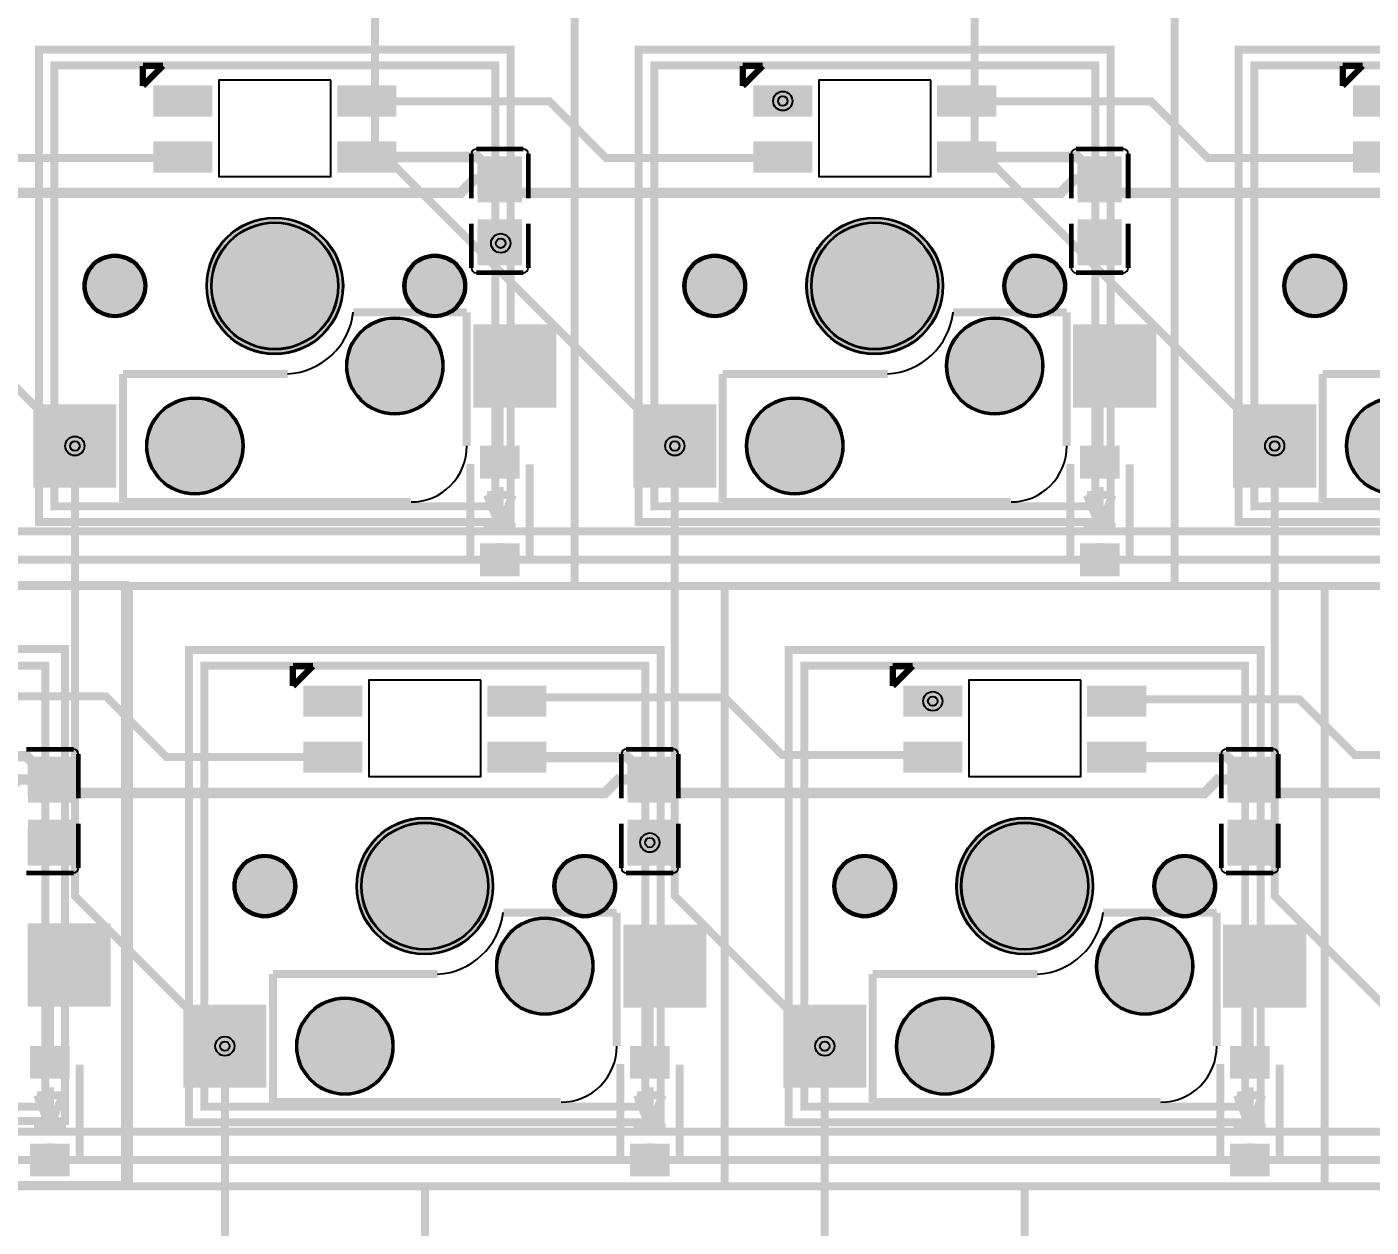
# Model space of a CAD drawing. Header units: millimetres. Extents: x 5 to 310, y -122 to -25.
# Drawn here: x 111.19 to 153.88, y -84.64 to -46.55 of the extents above; entities that cross this region are included whole.
import ezdxf

# ---------------------------------------------------------------- set-up
doc = ezdxf.new("R2010")
doc.units = ezdxf.units.MM
for name, color, linetype, true_color in [('BottomLayer', 5, 'Continuous', 0x0000ff), ('BottomPasteMaskLayer', 7, 'Continuous', 0x800000), ('BottomSilkLayer', 7, 'Continuous', 0x66cc33), ('BottomSolderMaskLayer', 7, 'Continuous', 0xaa00ff), ('Document', 7, 'Continuous', 0xffffff), ('Hole', 7, 'Continuous', 0x222222), ('Multi-Layer', 7, 'Continuous', 0xc0c0c0), ('TopLayer', 1, 'Continuous', 0xff0000), ('TopSilkLayer', 7, 'Continuous', 0xffcc00), ('TopSolderMaskLayer', 7, 'Continuous', 0x800080)]:
    doc.layers.add(name, color=color, linetype=linetype, true_color=true_color)

msp = doc.modelspace()

# ---------------------------------------------------------------- hatches: boundary and pattern name
at = {"layer": 'BottomLayer'}
for points in [[(115.255, -48.457), (117.033, -48.457), (117.033, -49.346), (115.255, -49.346)], [(121.097, -48.457), (122.875, -48.457), (122.875, -49.346), (121.097, -49.346)], [(134.306, -48.457), (136.084, -48.457), (136.084, -49.346), (134.306, -49.346)], [(140.148, -48.457), (141.926, -48.457), (141.926, -49.346), (140.148, -49.346)], [(153.356, -48.457), (155.134, -48.457), (155.134, -49.346), (153.356, -49.346)], [(115.255, -50.235), (117.033, -50.235), (117.033, -51.124), (115.255, -51.124)], [(121.097, -50.235), (122.875, -50.235), (122.875, -51.124), (121.097, -51.124)], [(134.306, -50.235), (136.084, -50.235), (136.084, -51.124), (134.306, -51.124)], [(140.148, -50.235), (141.926, -50.235), (141.926, -51.124), (140.148, -51.124)], [(153.356, -50.235), (155.134, -50.235), (155.134, -51.124), (153.356, -51.124)], [(126.884, -52.094), (125.534, -52.094), (125.534, -50.684), (126.884, -50.684)], [(145.935, -52.094), (144.585, -52.094), (144.585, -50.684), (145.935, -50.684)], [(126.884, -52.684), (125.534, -52.684), (125.534, -54.094), (126.884, -54.094)], [(145.935, -52.684), (144.585, -52.684), (144.585, -54.094), (145.935, -54.094)], [(125.415, -56.04), (127.955, -56.04), (127.955, -58.58), (125.415, -58.58)], [(144.466, -56.04), (147.006, -56.04), (147.006, -58.58), (144.466, -58.58)], [(111.445, -58.58), (113.985, -58.58), (113.985, -61.12), (111.445, -61.12)], [(130.496, -58.58), (133.036, -58.58), (133.036, -61.12), (130.496, -61.12)], [(149.546, -58.58), (152.086, -58.58), (152.086, -61.12), (149.546, -61.12)], [(126.809, -60.864), (126.809, -59.864), (125.609, -59.864), (125.609, -60.864)], [(145.86, -60.864), (145.86, -59.864), (144.66, -59.864), (144.66, -60.864)], [(126.809, -63.964), (126.809, -62.964), (125.609, -62.964), (125.609, -63.964)], [(145.86, -63.964), (145.86, -62.964), (144.66, -62.964), (144.66, -63.964)], [(120.018, -67.507), (121.796, -67.507), (121.796, -68.396), (120.018, -68.396)], [(125.86, -67.507), (127.638, -67.507), (127.638, -68.396), (125.86, -68.396)], [(139.068, -67.507), (140.846, -67.507), (140.846, -68.396), (139.068, -68.396)], [(144.91, -67.507), (146.688, -67.507), (146.688, -68.396), (144.91, -68.396)], [(120.018, -69.285), (121.796, -69.285), (121.796, -70.174), (120.018, -70.174)], [(125.86, -69.285), (127.638, -69.285), (127.638, -70.174), (125.86, -70.174)], [(139.068, -69.285), (140.846, -69.285), (140.846, -70.174), (139.068, -70.174)], [(144.91, -69.285), (146.688, -69.285), (146.688, -70.174), (144.91, -70.174)], [(112.596, -71.144), (111.246, -71.144), (111.246, -69.734), (112.596, -69.734)], [(131.647, -71.144), (130.297, -71.144), (130.297, -69.734), (131.647, -69.734)], [(150.697, -71.144), (149.347, -71.144), (149.347, -69.734), (150.697, -69.734)], [(112.596, -71.734), (111.246, -71.734), (111.246, -73.144), (112.596, -73.144)], [(131.647, -71.734), (130.297, -71.734), (130.297, -73.144), (131.647, -73.144)], [(150.697, -71.734), (149.347, -71.734), (149.347, -73.144), (150.697, -73.144)], [(111.263, -75.057), (113.803, -75.057), (113.803, -77.597), (111.263, -77.597)], [(130.178, -75.09), (132.718, -75.09), (132.718, -77.63), (130.178, -77.63)], [(149.228, -75.09), (151.768, -75.09), (151.768, -77.63), (149.228, -77.63)], [(116.208, -77.63), (118.748, -77.63), (118.748, -80.17), (116.208, -80.17)], [(135.258, -77.63), (137.798, -77.63), (137.798, -80.17), (135.258, -80.17)], [(112.521, -79.914), (112.521, -78.914), (111.321, -78.914), (111.321, -79.914)], [(131.572, -79.914), (131.572, -78.914), (130.372, -78.914), (130.372, -79.914)], [(150.622, -79.914), (150.622, -78.914), (149.422, -78.914), (149.422, -79.914)], [(112.521, -83.014), (112.521, -82.014), (111.321, -82.014), (111.321, -83.014)], [(131.572, -83.014), (131.572, -82.014), (130.372, -82.014), (130.372, -83.014)], [(150.622, -83.014), (150.622, -82.014), (149.422, -82.014), (149.422, -83.014)]]:
    msp.add_hatch(color=256, dxfattribs=at).paths.add_polyline_path(points)
at = {"layer": 'BottomPasteMaskLayer'}
for points in [[(115.255, -48.457), (117.033, -48.457), (117.033, -49.346), (115.255, -49.346)], [(121.097, -48.457), (122.875, -48.457), (122.875, -49.346), (121.097, -49.346)], [(134.306, -48.457), (136.084, -48.457), (136.084, -49.346), (134.306, -49.346)], [(140.148, -48.457), (141.926, -48.457), (141.926, -49.346), (140.148, -49.346)], [(153.356, -48.457), (155.134, -48.457), (155.134, -49.346), (153.356, -49.346)], [(115.255, -50.235), (117.033, -50.235), (117.033, -51.124), (115.255, -51.124)], [(121.097, -50.235), (122.875, -50.235), (122.875, -51.124), (121.097, -51.124)], [(134.306, -50.235), (136.084, -50.235), (136.084, -51.124), (134.306, -51.124)], [(140.148, -50.235), (141.926, -50.235), (141.926, -51.124), (140.148, -51.124)], [(153.356, -50.235), (155.134, -50.235), (155.134, -51.124), (153.356, -51.124)], [(126.829, -50.714), (125.549, -50.714), (125.499, -50.764), (125.499, -51.914), (125.549, -51.964), (125.959, -51.969), (125.959, -51.519), (126.409, -51.519), (126.409, -51.959), (126.829, -51.964), (126.879, -51.914), (126.879, -50.764)], [(145.88, -50.714), (144.6, -50.714), (144.55, -50.764), (144.55, -51.914), (144.6, -51.964), (145.01, -51.969), (145.01, -51.519), (145.46, -51.519), (145.46, -51.959), (145.88, -51.964), (145.93, -51.914), (145.93, -50.764)], [(126.829, -52.864), (126.409, -52.864), (126.409, -53.309), (125.959, -53.309), (125.959, -52.869), (125.549, -52.864), (125.499, -52.914), (125.499, -54.064), (125.549, -54.114), (126.829, -54.114), (126.879, -54.064), (126.879, -52.914)], [(145.88, -52.864), (145.46, -52.864), (145.46, -53.309), (145.01, -53.309), (145.01, -52.869), (144.6, -52.864), (144.55, -52.914), (144.55, -54.064), (144.6, -54.114), (145.88, -54.114), (145.93, -54.064), (145.93, -52.914)], [(125.415, -56.04), (127.955, -56.04), (127.955, -58.58), (125.415, -58.58)], [(144.466, -56.04), (147.006, -56.04), (147.006, -58.58), (144.466, -58.58)], [(111.445, -58.58), (113.985, -58.58), (113.985, -61.12), (111.445, -61.12)], [(130.496, -58.58), (133.036, -58.58), (133.036, -61.12), (130.496, -61.12)], [(149.546, -58.58), (152.086, -58.58), (152.086, -61.12), (149.546, -61.12)], [(126.809, -60.864), (126.809, -59.864), (125.609, -59.864), (125.609, -60.864)], [(145.86, -60.864), (145.86, -59.864), (144.66, -59.864), (144.66, -60.864)], [(126.809, -63.964), (126.809, -62.964), (125.609, -62.964), (125.609, -63.964)], [(145.86, -63.964), (145.86, -62.964), (144.66, -62.964), (144.66, -63.964)], [(120.018, -67.507), (121.796, -67.507), (121.796, -68.396), (120.018, -68.396)], [(125.86, -67.507), (127.638, -67.507), (127.638, -68.396), (125.86, -68.396)], [(139.068, -67.507), (140.846, -67.507), (140.846, -68.396), (139.068, -68.396)], [(144.91, -67.507), (146.688, -67.507), (146.688, -68.396), (144.91, -68.396)], [(120.018, -69.285), (121.796, -69.285), (121.796, -70.174), (120.018, -70.174)], [(125.86, -69.285), (127.638, -69.285), (127.638, -70.174), (125.86, -70.174)], [(139.068, -69.285), (140.846, -69.285), (140.846, -70.174), (139.068, -70.174)], [(144.91, -69.285), (146.688, -69.285), (146.688, -70.174), (144.91, -70.174)], [(112.541, -69.764), (111.261, -69.764), (111.211, -69.814), (111.211, -70.964), (111.261, -71.014), (111.671, -71.019), (111.671, -70.569), (112.121, -70.569), (112.121, -71.009), (112.541, -71.014), (112.591, -70.964), (112.591, -69.814)], [(131.592, -69.764), (130.312, -69.764), (130.262, -69.814), (130.262, -70.964), (130.312, -71.014), (130.722, -71.019), (130.722, -70.569), (131.172, -70.569), (131.172, -71.009), (131.592, -71.014), (131.642, -70.964), (131.642, -69.814)], [(150.642, -69.764), (149.362, -69.764), (149.312, -69.814), (149.312, -70.964), (149.362, -71.014), (149.772, -71.019), (149.772, -70.569), (150.222, -70.569), (150.222, -71.009), (150.642, -71.014), (150.692, -70.964), (150.692, -69.814)], [(112.541, -71.914), (112.121, -71.914), (112.121, -72.359), (111.671, -72.359), (111.671, -71.919), (111.261, -71.914), (111.211, -71.964), (111.211, -73.114), (111.261, -73.164), (112.541, -73.164), (112.591, -73.114), (112.591, -71.964)], [(131.592, -71.914), (131.172, -71.914), (131.172, -72.359), (130.722, -72.359), (130.722, -71.919), (130.312, -71.914), (130.262, -71.964), (130.262, -73.114), (130.312, -73.164), (131.592, -73.164), (131.642, -73.114), (131.642, -71.964)], [(150.642, -71.914), (150.222, -71.914), (150.222, -72.359), (149.772, -72.359), (149.772, -71.919), (149.362, -71.914), (149.312, -71.964), (149.312, -73.114), (149.362, -73.164), (150.642, -73.164), (150.692, -73.114), (150.692, -71.964)], [(111.263, -75.057), (113.803, -75.057), (113.803, -77.597), (111.263, -77.597)], [(130.178, -75.09), (132.718, -75.09), (132.718, -77.63), (130.178, -77.63)], [(149.228, -75.09), (151.768, -75.09), (151.768, -77.63), (149.228, -77.63)], [(116.208, -77.63), (118.748, -77.63), (118.748, -80.17), (116.208, -80.17)], [(135.258, -77.63), (137.798, -77.63), (137.798, -80.17), (135.258, -80.17)], [(112.521, -79.914), (112.521, -78.914), (111.321, -78.914), (111.321, -79.914)], [(131.572, -79.914), (131.572, -78.914), (130.372, -78.914), (130.372, -79.914)], [(150.622, -79.914), (150.622, -78.914), (149.422, -78.914), (149.422, -79.914)], [(112.521, -83.014), (112.521, -82.014), (111.321, -82.014), (111.321, -83.014)], [(131.572, -83.014), (131.572, -82.014), (130.372, -82.014), (130.372, -83.014)], [(150.622, -83.014), (150.622, -82.014), (149.422, -82.014), (149.422, -83.014)]]:
    msp.add_hatch(color=256, dxfattribs=at).paths.add_polyline_path(points)
at = {"layer": 'BottomSolderMaskLayer'}
for points in [[(115.204, -48.406), (117.084, -48.406), (117.084, -49.396), (115.204, -49.396)], [(121.046, -48.406), (122.926, -48.406), (122.926, -49.396), (121.046, -49.396)], [(134.255, -48.406), (136.135, -48.406), (136.135, -49.396), (134.255, -49.396)], [(140.097, -48.406), (141.977, -48.406), (141.977, -49.396), (140.097, -49.396)], [(153.305, -48.406), (155.185, -48.406), (155.185, -49.396), (153.305, -49.396)], [(115.204, -50.184), (117.084, -50.184), (117.084, -51.174), (115.204, -51.174)], [(121.046, -50.184), (122.926, -50.184), (122.926, -51.174), (121.046, -51.174)], [(134.255, -50.184), (136.135, -50.184), (136.135, -51.174), (134.255, -51.174)], [(140.097, -50.184), (141.977, -50.184), (141.977, -51.174), (140.097, -51.174)], [(153.305, -50.184), (155.185, -50.184), (155.185, -51.174), (153.305, -51.174)], [(126.909, -52.12), (125.51, -52.12), (125.51, -50.657), (126.909, -50.657)], [(145.959, -52.12), (144.56, -52.12), (144.56, -50.657), (145.959, -50.657)], [(116.89, -54.77, 1), (121.241, -54.77, 1)], [(126.909, -52.657), (125.51, -52.657), (125.51, -54.12), (126.909, -54.12)], [(135.94, -54.77, 1), (140.291, -54.77, 1)], [(145.959, -52.657), (144.56, -52.657), (144.56, -54.12), (145.959, -54.12)], [(112.985, -54.77, 1), (114.986, -54.77, 1)], [(123.145, -54.77, 1), (125.146, -54.77, 1)], [(132.035, -54.77, 1), (134.036, -54.77, 1)], [(142.195, -54.77, 1), (144.196, -54.77, 1)], [(151.086, -54.77, 1), (153.087, -54.77, 1)], [(121.325, -57.31, 1), (124.426, -57.31, 1)], [(140.375, -57.31, 1), (143.476, -57.31, 1)], [(125.364, -55.989), (128.006, -55.989), (128.006, -58.631), (125.364, -58.631)], [(144.415, -55.989), (147.057, -55.989), (147.057, -58.631), (144.415, -58.631)], [(114.975, -59.85, 1), (118.076, -59.85, 1)], [(134.025, -59.85, 1), (137.126, -59.85, 1)], [(153.076, -59.85, 1), (156.177, -59.85, 1)], [(111.394, -58.529), (114.036, -58.529), (114.036, -61.171), (111.394, -61.171)], [(130.445, -58.529), (133.087, -58.529), (133.087, -61.171), (130.445, -61.171)], [(149.495, -58.529), (152.137, -58.529), (152.137, -61.171), (149.495, -61.171)], [(126.84, -60.885), (126.84, -59.843), (125.579, -59.843), (125.579, -60.885)], [(145.89, -60.885), (145.89, -59.843), (144.629, -59.843), (144.629, -60.885)], [(126.84, -63.985), (126.84, -62.943), (125.579, -62.943), (125.579, -63.985)], [(145.89, -63.985), (145.89, -62.943), (144.629, -62.943), (144.629, -63.985)], [(119.967, -67.456), (121.847, -67.456), (121.847, -68.447), (119.967, -68.447)], [(125.809, -67.456), (127.689, -67.456), (127.689, -68.447), (125.809, -68.447)], [(139.018, -67.456), (140.897, -67.456), (140.897, -68.447), (139.018, -68.447)], [(144.86, -67.456), (146.739, -67.456), (146.739, -68.447), (144.86, -68.447)], [(119.967, -69.234), (121.847, -69.234), (121.847, -70.225), (119.967, -70.225)], [(125.809, -69.234), (127.689, -69.234), (127.689, -70.225), (125.809, -70.225)], [(139.018, -69.234), (140.897, -69.234), (140.897, -70.225), (139.018, -70.225)], [(144.86, -69.234), (146.739, -69.234), (146.739, -70.225), (144.86, -70.225)], [(112.621, -71.171), (111.222, -71.171), (111.222, -69.708), (112.621, -69.708)], [(131.671, -71.171), (130.272, -71.171), (130.272, -69.708), (131.671, -69.708)], [(150.722, -71.171), (149.323, -71.171), (149.323, -69.708), (150.722, -69.708)], [(112.621, -71.708), (111.222, -71.708), (111.222, -73.171), (112.621, -73.171)], [(121.652, -73.82, 1), (126.003, -73.82, 1)], [(131.671, -71.708), (130.272, -71.708), (130.272, -73.171), (131.671, -73.171)], [(140.703, -73.82, 1), (145.054, -73.82, 1)], [(150.722, -71.708), (149.323, -71.708), (149.323, -73.171), (150.722, -73.171)], [(117.747, -73.82, 1), (119.748, -73.82, 1)], [(127.907, -73.82, 1), (129.908, -73.82, 1)], [(136.798, -73.82, 1), (138.799, -73.82, 1)], [(146.958, -73.82, 1), (148.959, -73.82, 1)], [(111.212, -75.006), (113.854, -75.006), (113.854, -77.647), (111.212, -77.647)], [(126.087, -76.36, 1), (129.188, -76.36, 1)], [(130.127, -75.04), (132.769, -75.04), (132.769, -77.681), (130.127, -77.681)], [(145.138, -76.36, 1), (148.239, -76.36, 1)], [(149.178, -75.04), (151.819, -75.04), (151.819, -77.681), (149.178, -77.681)], [(116.157, -77.58), (118.799, -77.58), (118.799, -80.221), (116.157, -80.221)], [(119.737, -78.9, 1), (122.838, -78.9, 1)], [(135.208, -77.58), (137.849, -77.58), (137.849, -80.221), (135.208, -80.221)], [(138.788, -78.9, 1), (141.889, -78.9, 1)], [(112.552, -79.936), (112.552, -78.893), (111.291, -78.893), (111.291, -79.936)], [(131.602, -79.936), (131.602, -78.893), (130.341, -78.893), (130.341, -79.936)], [(150.653, -79.936), (150.653, -78.893), (149.392, -78.893), (149.392, -79.936)], [(112.552, -83.035), (112.552, -81.993), (111.291, -81.993), (111.291, -83.035)], [(131.602, -83.035), (131.602, -81.993), (130.341, -81.993), (130.341, -83.035)], [(150.653, -83.035), (150.653, -81.993), (149.392, -81.993), (149.392, -83.035)]]:
    msp.add_hatch(color=256, dxfattribs=at).paths.add_polyline_path(points)
at = {"layer": 'Document'}
for points in [[(126.336, -60.771), (126.336, -59.882), (126.082, -59.882), (126.082, -60.771)], [(145.387, -60.771), (145.387, -59.882), (145.133, -59.882), (145.133, -60.771)], [(125.773, -60.443), (126.662, -60.443), (126.662, -60.189), (125.773, -60.189)], [(144.823, -60.443), (145.712, -60.443), (145.712, -60.189), (144.823, -60.189)], [(126.336, -63.819), (126.336, -62.93), (126.082, -62.93), (126.082, -63.819)], [(145.387, -63.819), (145.387, -62.93), (145.133, -62.93), (145.133, -63.819)], [(112.048, -79.821), (112.048, -78.932), (111.794, -78.932), (111.794, -79.821)], [(131.099, -79.821), (131.099, -78.932), (130.845, -78.932), (130.845, -79.821)], [(150.149, -79.821), (150.149, -78.932), (149.895, -78.932), (149.895, -79.821)], [(111.485, -79.493), (112.374, -79.493), (112.374, -79.239), (111.485, -79.239)], [(130.535, -79.493), (131.424, -79.493), (131.424, -79.239), (130.535, -79.239)], [(149.586, -79.493), (150.475, -79.493), (150.475, -79.239), (149.586, -79.239)], [(112.048, -82.869), (112.048, -81.98), (111.794, -81.98), (111.794, -82.869)], [(131.099, -82.869), (131.099, -81.98), (130.845, -81.98), (130.845, -82.869)], [(150.149, -82.869), (150.149, -81.98), (149.895, -81.98), (149.895, -82.869)]]:
    msp.add_hatch(color=256, dxfattribs=at).paths.add_polyline_path(points)
at = {"layer": 'Multi-Layer'}
for points in [[(116.915, -54.77, 1), (121.215, -54.77, 1)], [(135.966, -54.77, 1), (140.266, -54.77, 1)], [(113.01, -54.77, 1), (114.96, -54.77, 1)], [(123.17, -54.77, 1), (125.12, -54.77, 1)], [(132.061, -54.77, 1), (134.011, -54.77, 1)], [(142.221, -54.77, 1), (144.171, -54.77, 1)], [(151.111, -54.77, 1), (153.061, -54.77, 1)], [(121.35, -57.31, 1), (124.4, -57.31, 1)], [(140.401, -57.31, 1), (143.451, -57.31, 1)], [(115, -59.85, 1), (118.05, -59.85, 1)], [(134.051, -59.85, 1), (137.101, -59.85, 1)], [(153.101, -59.85, 1), (156.151, -59.85, 1)], [(121.678, -73.82, 1), (125.978, -73.82, 1)], [(140.728, -73.82, 1), (145.028, -73.82, 1)], [(117.773, -73.82, 1), (119.723, -73.82, 1)], [(127.933, -73.82, 1), (129.883, -73.82, 1)], [(136.823, -73.82, 1), (138.773, -73.82, 1)], [(146.983, -73.82, 1), (148.933, -73.82, 1)], [(126.113, -76.36, 1), (129.163, -76.36, 1)], [(145.163, -76.36, 1), (148.213, -76.36, 1)], [(119.763, -78.9, 1), (122.813, -78.9, 1)], [(138.813, -78.9, 1), (141.863, -78.9, 1)]]:
    msp.add_hatch(color=256, dxfattribs=at).paths.add_polyline_path(points)
at = {"layer": 'TopSolderMaskLayer'}
for points in [[(116.89, -54.77, 1), (121.241, -54.77, 1)], [(135.94, -54.77, 1), (140.291, -54.77, 1)], [(112.985, -54.77, 1), (114.986, -54.77, 1)], [(123.145, -54.77, 1), (125.146, -54.77, 1)], [(132.035, -54.77, 1), (134.036, -54.77, 1)], [(142.195, -54.77, 1), (144.196, -54.77, 1)], [(151.086, -54.77, 1), (153.087, -54.77, 1)], [(121.325, -57.31, 1), (124.426, -57.31, 1)], [(140.375, -57.31, 1), (143.476, -57.31, 1)], [(114.975, -59.85, 1), (118.076, -59.85, 1)], [(134.025, -59.85, 1), (137.126, -59.85, 1)], [(153.076, -59.85, 1), (156.177, -59.85, 1)], [(121.652, -73.82, 1), (126.003, -73.82, 1)], [(140.703, -73.82, 1), (145.054, -73.82, 1)], [(117.747, -73.82, 1), (119.748, -73.82, 1)], [(127.907, -73.82, 1), (129.908, -73.82, 1)], [(136.798, -73.82, 1), (138.799, -73.82, 1)], [(146.958, -73.82, 1), (148.959, -73.82, 1)], [(126.087, -76.36, 1), (129.188, -76.36, 1)], [(145.138, -76.36, 1), (148.239, -76.36, 1)], [(119.737, -78.9, 1), (122.838, -78.9, 1)], [(138.788, -78.9, 1), (141.889, -78.9, 1)]]:
    msp.add_hatch(color=256, dxfattribs=at).paths.add_polyline_path(points)

# ---------------------------------------------------------------- linework, layer by layer
at = {"layer": 'BottomLayer'}
for points, const_width in [([(116.142, -50.706), (110.318, -50.706), (108.59, -48.979), (102.868, -48.979)], 0.254), ([(135.278, -50.706), (129.589, -50.709), (127.793, -48.913), (121.9, -48.913)], 0.254), ([(154.343, -50.706), (148.689, -50.709), (146.894, -48.913), (140.968, -48.913)], 0.254), ([(126.209, -51.389), (125.499, -50.679), (121.986, -50.679)], 0.33), ([(145.26, -51.389), (144.55, -50.679), (141.037, -50.679)], 0.33), ([(107.159, -51.389), (107.586, -51.816), (124.968, -51.816), (125.396, -51.389), (126.209, -51.389)], 0.33), ([(126.209, -51.389), (126.636, -51.816), (144.018, -51.816), (144.446, -51.389), (145.26, -51.389)], 0.33), ([(145.26, -51.389), (145.687, -51.816), (163.068, -51.816), (163.496, -51.389), (164.31, -51.389)], 0.33), ([(126.685, -57.31), (126.209, -57.786), (126.209, -60.364)], 0.254), ([(145.736, -57.31), (145.26, -57.786), (145.26, -60.364)], 0.254), ([(280.696, -62.561), (280.696, -62.561), (17.628, -62.561)], 0.254), ([(307.188, -63.464), (307.188, -63.464), (26.194, -63.464)], 0.254), ([(120.744, -69.726), (115.631, -69.726), (113.701, -67.795), (107.638, -67.795)], 0.254), ([(139.812, -69.66), (135.171, -69.66), (133.343, -67.831), (126.772, -67.831)], 0.254), ([(158.811, -69.66), (153.358, -69.66), (151.598, -67.897), (145.806, -67.897)], 0.254), ([(111.921, -70.439), (111.178, -69.696), (107.834, -69.696)], 0.33), ([(130.972, -70.439), (130.262, -69.729), (126.749, -69.729)], 0.33), ([(150.022, -70.439), (149.312, -69.729), (145.799, -69.729)], 0.33), ([(92.871, -70.439), (93.298, -70.866), (110.49, -70.866), (110.917, -70.439), (111.921, -70.439)], 0.33), ([(111.921, -70.439), (112.348, -70.866), (129.54, -70.866), (129.967, -70.439), (130.972, -70.439)], 0.33), ([(130.972, -70.439), (131.399, -70.866), (148.59, -70.866), (149.017, -70.439), (150.022, -70.439)], 0.33), ([(150.022, -70.439), (150.449, -70.866), (167.64, -70.866), (168.067, -70.439), (169.073, -70.439)], 0.33), ([(112.533, -76.327), (111.921, -76.938), (111.921, -79.415)], 0.254), ([(131.448, -76.36), (130.972, -76.836), (130.972, -79.415)], 0.254), ([(150.498, -76.36), (150.022, -76.836), (150.022, -79.415)], 0.254), ([(280.696, -81.611), (280.696, -81.611), (22.454, -81.611)], 0.254), ([(28.576, -82.514), (28.576, -82.514), (307.188, -82.514)], 0.254)]:
    msp.add_lwpolyline(points, dxfattribs=dict(at, const_width=const_width))
at = {"layer": 'BottomSilkLayer'}
for points, const_width in [([(114.874, -48.42), (114.874, -48.42), (115.509, -47.785)], 0.2), ([(114.874, -47.785), (114.874, -47.785), (115.509, -47.785)], 0.2), ([(114.874, -48.42), (114.874, -48.42), (114.874, -47.785)], 0.2), ([(133.925, -48.42), (133.925, -48.42), (134.56, -47.785)], 0.2), ([(133.925, -47.785), (133.925, -47.785), (134.56, -47.785)], 0.2), ([(133.925, -48.42), (133.925, -48.42), (133.925, -47.785)], 0.2), ([(152.975, -48.42), (152.975, -48.42), (153.61, -47.785)], 0.2), ([(152.975, -47.785), (152.975, -47.785), (153.61, -47.785)], 0.2), ([(152.975, -48.42), (152.975, -48.42), (152.975, -47.785)], 0.2), ([(126.96, -50.425), (126.96, -50.425), (125.458, -50.425)], 0.152), ([(146.011, -50.425), (146.011, -50.425), (144.508, -50.425)], 0.152), ([(125.306, -50.578), (125.306, -50.578), (125.306, -51.988)], 0.152), ([(127.113, -51.988), (127.113, -51.988), (127.113, -50.578)], 0.152), ([(144.356, -50.578), (144.356, -50.578), (144.356, -51.988)], 0.152), ([(146.163, -51.988), (146.163, -51.988), (146.163, -50.578)], 0.152), ([(125.306, -54.2), (125.306, -54.2), (125.306, -52.79)], 0.152), ([(127.113, -52.79), (127.113, -52.79), (127.113, -54.2)], 0.152), ([(144.356, -54.2), (144.356, -54.2), (144.356, -52.79)], 0.152), ([(146.163, -52.79), (146.163, -52.79), (146.163, -54.2)], 0.152), ([(126.96, -54.352), (126.96, -54.352), (125.458, -54.352)], 0.152), ([(146.011, -54.352), (146.011, -54.352), (144.508, -54.352)], 0.152), ([(125.276, -63.421), (125.276, -63.421), (125.276, -60.421)], 0.254), ([(127.156, -63.434), (127.156, -63.434), (127.156, -60.434)], 0.254), ([(144.326, -63.421), (144.326, -63.421), (144.326, -60.421)], 0.254), ([(146.206, -63.434), (146.206, -63.434), (146.206, -60.434)], 0.254), ([(126.209, -62.676), (126.209, -62.676), (126.209, -61.152)], 0.254), ([(145.26, -62.676), (145.26, -62.676), (145.26, -61.152)], 0.254), ([(125.803, -61.406), (125.803, -61.406), (126.209, -62.422)], 0.254), ([(126.616, -61.406), (126.616, -61.406), (125.803, -61.406)], 0.254), ([(126.209, -62.422), (126.209, -62.422), (126.616, -61.406)], 0.254), ([(144.853, -61.406), (144.853, -61.406), (145.26, -62.422)], 0.254), ([(145.666, -61.406), (145.666, -61.406), (144.853, -61.406)], 0.254), ([(145.26, -62.422), (145.26, -62.422), (145.666, -61.406)], 0.254), ([(126.717, -62.422), (126.717, -62.422), (125.701, -62.422)], 0.254), ([(145.768, -62.422), (145.768, -62.422), (144.752, -62.422)], 0.254), ([(119.637, -67.47), (119.637, -67.47), (120.272, -66.835)], 0.2), ([(119.637, -66.835), (119.637, -66.835), (120.272, -66.835)], 0.2), ([(119.637, -67.47), (119.637, -67.47), (119.637, -66.835)], 0.2), ([(138.687, -67.47), (138.687, -67.47), (139.322, -66.835)], 0.2), ([(138.687, -66.835), (138.687, -66.835), (139.322, -66.835)], 0.2), ([(138.687, -67.47), (138.687, -67.47), (138.687, -66.835)], 0.2), ([(112.673, -69.476), (112.673, -69.476), (111.17, -69.476)], 0.152), ([(112.825, -71.038), (112.825, -71.038), (112.825, -69.628)], 0.152), ([(130.068, -69.628), (130.068, -69.628), (130.068, -71.038)], 0.152), ([(131.723, -69.476), (131.723, -69.476), (130.221, -69.476)], 0.152), ([(131.875, -71.038), (131.875, -71.038), (131.875, -69.628)], 0.152), ([(149.119, -69.628), (149.119, -69.628), (149.119, -71.038)], 0.152), ([(150.773, -69.476), (150.773, -69.476), (149.271, -69.476)], 0.152), ([(150.926, -71.038), (150.926, -71.038), (150.926, -69.628)], 0.152), ([(112.825, -71.84), (112.825, -71.84), (112.825, -73.25)], 0.152), ([(130.068, -73.25), (130.068, -73.25), (130.068, -71.84)], 0.152), ([(131.875, -71.84), (131.875, -71.84), (131.875, -73.25)], 0.152), ([(149.119, -73.25), (149.119, -73.25), (149.119, -71.84)], 0.152), ([(150.926, -71.84), (150.926, -71.84), (150.926, -73.25)], 0.152), ([(112.673, -73.403), (112.673, -73.403), (111.17, -73.403)], 0.152), ([(131.723, -73.403), (131.723, -73.403), (130.221, -73.403)], 0.152), ([(150.773, -73.403), (150.773, -73.403), (149.271, -73.403)], 0.152), ([(112.868, -82.484), (112.868, -82.484), (112.868, -79.484)], 0.254), ([(130.039, -82.471), (130.039, -82.471), (130.039, -79.471)], 0.254), ([(131.918, -82.484), (131.918, -82.484), (131.918, -79.484)], 0.254), ([(149.089, -82.471), (149.089, -82.471), (149.089, -79.471)], 0.254), ([(150.969, -82.484), (150.969, -82.484), (150.969, -79.484)], 0.254), ([(111.921, -81.726), (111.921, -81.726), (111.921, -80.202)], 0.254), ([(130.972, -81.726), (130.972, -81.726), (130.972, -80.202)], 0.254), ([(150.022, -81.726), (150.022, -81.726), (150.022, -80.202)], 0.254), ([(111.515, -80.456), (111.515, -80.456), (111.921, -81.472)], 0.254), ([(112.328, -80.456), (112.328, -80.456), (111.515, -80.456)], 0.254), ([(111.921, -81.472), (111.921, -81.472), (112.328, -80.456)], 0.254), ([(130.565, -80.456), (130.565, -80.456), (130.972, -81.472)], 0.254), ([(131.378, -80.456), (131.378, -80.456), (130.565, -80.456)], 0.254), ([(130.972, -81.472), (130.972, -81.472), (131.378, -80.456)], 0.254), ([(149.616, -80.456), (149.616, -80.456), (150.022, -81.472)], 0.254), ([(150.429, -80.456), (150.429, -80.456), (149.616, -80.456)], 0.254), ([(150.022, -81.472), (150.022, -81.472), (150.429, -80.456)], 0.254), ([(112.429, -81.472), (112.429, -81.472), (111.413, -81.472)], 0.254), ([(131.48, -81.472), (131.48, -81.472), (130.464, -81.472)], 0.254), ([(150.53, -81.472), (150.53, -81.472), (149.514, -81.472)], 0.254)]:
    msp.add_lwpolyline(points, dxfattribs=dict(at, const_width=const_width))
for centre, start, end in [((125.458, -50.578), 90, 180), ((126.96, -50.578), 0, 90), ((144.508, -50.578), 90, 180), ((146.011, -50.578), 0, 90), ((125.458, -54.2), 180, 270), ((126.96, -54.2), 270, 0), ((144.508, -54.2), 180, 270), ((146.011, -54.2), 270, 0), ((112.673, -69.628), 0, 90), ((130.221, -69.628), 90, 180), ((131.723, -69.628), 0, 90), ((149.271, -69.628), 90, 180), ((150.773, -69.628), 0, 90), ((112.673, -73.25), 270, 0), ((130.221, -73.25), 180, 270), ((131.723, -73.25), 270, 0), ((149.271, -73.25), 180, 270), ((150.773, -73.25), 270, 0)]:
    msp.add_arc(centre, 0.152, start, end, dxfattribs=at)
at = {"layer": 'BottomSolderMaskLayer'}
for centre, radius in [((119.065, -54.77), 2.175), ((119.065, -54.77), 2.024), ((138.116, -54.77), 2.175), ((138.116, -54.77), 2.024), ((113.985, -54.77), 1), ((124.145, -54.77), 1), ((133.036, -54.77), 1), ((143.196, -54.77), 1), ((152.086, -54.77), 1), ((113.985, -54.77), 0.949), ((124.145, -54.77), 0.949), ((133.036, -54.77), 0.949), ((143.196, -54.77), 0.949), ((152.086, -54.77), 0.949), ((122.875, -57.31), 1.55), ((122.875, -57.31), 1.525), ((141.926, -57.31), 1.55), ((141.926, -57.31), 1.525), ((116.525, -59.85), 1.55), ((116.525, -59.85), 1.525), ((135.576, -59.85), 1.55), ((135.576, -59.85), 1.525), ((154.626, -59.85), 1.55), ((154.626, -59.85), 1.525), ((123.828, -73.82), 2.175), ((142.878, -73.82), 2.175), ((123.828, -73.82), 2.024), ((142.878, -73.82), 2.024), ((118.748, -73.82), 1), ((118.748, -73.82), 0.949), ((128.908, -73.82), 1), ((128.908, -73.82), 0.949), ((137.798, -73.82), 1), ((137.798, -73.82), 0.949), ((147.958, -73.82), 1), ((147.958, -73.82), 0.949), ((127.638, -76.36), 1.55), ((127.638, -76.36), 1.525), ((146.688, -76.36), 1.55), ((146.688, -76.36), 1.525), ((121.288, -78.9), 1.55), ((121.288, -78.9), 1.525), ((140.338, -78.9), 1.55), ((140.338, -78.9), 1.525)]:
    msp.add_circle(centre, radius, dxfattribs=at)
at = {"layer": 'Document', "const_width": 0.254}
for points in [[(128.59, -64.295), (109.54, -64.295), (109.54, -45.245), (128.59, -45.245)], [(128.59, -45.245), (128.59, -45.245), (128.59, -64.295)], [(147.641, -64.295), (128.591, -64.295), (128.591, -45.245), (147.641, -45.245)], [(166.691, -64.295), (147.641, -64.295), (147.641, -45.245), (166.691, -45.245)], [(147.641, -45.245), (147.641, -45.245), (147.641, -64.295)], [(121.554, -55.608), (121.554, -55.608), (125.161, -55.608)], [(125.161, -55.608), (125.161, -55.608), (125.161, -59.85)], [(140.605, -55.608), (140.605, -55.608), (144.212, -55.608)], [(144.212, -55.608), (144.212, -55.608), (144.212, -59.85)], [(114.239, -57.564), (114.239, -57.564), (114.239, -61.628)], [(114.239, -57.564), (114.239, -57.564), (119.472, -57.564)], [(133.29, -57.564), (133.29, -57.564), (133.29, -61.628)], [(133.29, -57.564), (133.29, -57.564), (138.522, -57.564)], [(152.34, -57.564), (152.34, -57.564), (152.34, -61.628)], [(152.34, -57.564), (152.34, -57.564), (157.573, -57.564)], [(123.383, -61.628), (123.383, -61.628), (114.239, -61.628)], [(142.434, -61.628), (142.434, -61.628), (133.29, -61.628)], [(161.484, -61.628), (161.484, -61.628), (152.34, -61.628)], [(114.438, -83.312), (95.388, -83.312), (95.388, -64.262), (114.438, -64.262)], [(133.353, -83.345), (114.303, -83.345), (114.303, -64.295), (133.353, -64.295)], [(114.438, -64.262), (114.438, -64.262), (114.438, -83.312)], [(152.403, -83.345), (133.353, -83.345), (133.353, -64.295), (152.403, -64.295)], [(133.353, -64.295), (133.353, -64.295), (133.353, -83.345)], [(152.403, -64.295), (152.403, -64.295), (152.403, -83.345)], [(171.454, -83.345), (152.404, -83.345), (152.404, -64.295), (171.454, -64.295)], [(126.317, -74.659), (126.317, -74.659), (129.924, -74.659)], [(129.924, -74.659), (129.924, -74.659), (129.924, -78.9)], [(145.368, -74.659), (145.368, -74.659), (148.974, -74.659)], [(148.974, -74.659), (148.974, -74.659), (148.974, -78.9)], [(119.002, -76.614), (119.002, -76.614), (119.002, -80.678)], [(119.002, -76.614), (119.002, -76.614), (124.234, -76.614)], [(138.052, -76.614), (138.052, -76.614), (138.052, -80.678)], [(138.052, -76.614), (138.052, -76.614), (143.285, -76.614)], [(128.146, -80.678), (128.146, -80.678), (119.002, -80.678)], [(147.196, -80.678), (147.196, -80.678), (138.052, -80.678)], [(123.828, -102.396), (104.778, -102.396), (104.778, -83.346), (123.828, -83.346)], [(123.828, -83.346), (123.828, -83.346), (123.828, -102.396)], [(142.878, -102.396), (123.828, -102.396), (123.828, -83.346), (142.878, -83.346)], [(142.878, -83.346), (142.878, -83.346), (142.878, -102.396)], [(161.929, -102.396), (142.879, -102.396), (142.879, -83.346), (161.929, -83.346)]]:
    msp.add_lwpolyline(points, dxfattribs=at)
for points in [[(126.558, -62.263), (126.558, -47.277), (111.572, -47.277), (111.572, -62.263), (126.558, -62.263)], [(145.609, -62.263), (145.609, -47.277), (130.623, -47.277), (130.623, -62.263), (145.609, -62.263)], [(164.659, -62.263), (164.659, -47.277), (149.673, -47.277), (149.673, -62.263), (164.659, -62.263)], [(112.406, -81.28), (112.406, -66.294), (97.42, -66.294), (97.42, -81.28), (112.406, -81.28)], [(131.321, -81.313), (131.321, -66.327), (116.335, -66.327), (116.335, -81.313), (131.321, -81.313)], [(150.371, -81.313), (150.371, -66.327), (135.385, -66.327), (135.385, -81.313), (150.371, -81.313)]]:
    msp.add_lwpolyline(points, close=True, dxfattribs=at)
at = {"layer": 'Document'}
for centre, radius, start, end in [((119.351, -55.348), 2.219, 273.1216, 353.2761), ((138.401, -55.348), 2.219, 273.1216, 353.2761), ((123.392, -59.859), 1.769, 270, 0.2787), ((142.442, -59.859), 1.769, 270, 0.2787), ((124.113, -74.399), 2.219, 273.1216, 353.2761), ((143.164, -74.399), 2.219, 273.1216, 353.2761), ((128.154, -78.909), 1.769, 270, 0.2787), ((147.205, -78.909), 1.769, 270, 0.2787)]:
    msp.add_arc(centre, radius, start, end, dxfattribs=at)
at = {"layer": 'Hole'}
for centre in [(135.195, -48.901), (126.238, -53.416), (112.715, -59.85), (131.766, -59.85), (150.816, -59.85), (139.957, -67.951), (130.972, -72.439), (117.478, -78.9), (136.528, -78.9)]:
    msp.add_circle(centre, 0.152, dxfattribs=at)
at = {"layer": 'Multi-Layer'}
for points in [[(120.842, -48.238), (117.286, -48.238), (117.286, -51.294), (120.842, -51.294)], [(139.892, -48.238), (136.336, -48.238), (136.336, -51.294), (139.892, -51.294)], [(125.604, -67.288), (122.048, -67.288), (122.048, -70.345), (125.604, -70.345)], [(144.655, -67.288), (141.099, -67.288), (141.099, -70.345), (144.655, -70.345)]]:
    msp.add_lwpolyline(points, close=True, dxfattribs=at)
for centre, radius in [((135.195, -48.901), 0.305), ((119.065, -54.77), 2.15), ((119.065, -54.77), 2), ((138.116, -54.77), 2.15), ((138.116, -54.77), 2), ((126.238, -53.416), 0.305), ((113.985, -54.77), 0.975), ((113.985, -54.77), 0.925), ((124.145, -54.77), 0.975), ((124.145, -54.77), 0.925), ((133.036, -54.77), 0.975), ((133.036, -54.77), 0.925), ((143.196, -54.77), 0.975), ((143.196, -54.77), 0.925), ((152.086, -54.77), 0.975), ((152.086, -54.77), 0.925), ((122.875, -57.31), 1.525), ((122.875, -57.31), 1.5), ((141.926, -57.31), 1.525), ((141.926, -57.31), 1.5), ((116.525, -59.85), 1.525), ((116.525, -59.85), 1.5), ((135.576, -59.85), 1.525), ((135.576, -59.85), 1.5), ((154.626, -59.85), 1.525), ((154.626, -59.85), 1.5), ((112.715, -59.85), 0.305), ((131.766, -59.85), 0.305), ((150.816, -59.85), 0.305), ((139.957, -67.951), 0.305), ((123.828, -73.82), 2.15), ((142.878, -73.82), 2.15), ((123.828, -73.82), 2), ((130.972, -72.439), 0.305), ((142.878, -73.82), 2), ((118.748, -73.82), 0.975), ((118.748, -73.82), 0.925), ((128.908, -73.82), 0.975), ((128.908, -73.82), 0.925), ((137.798, -73.82), 0.975), ((137.798, -73.82), 0.925), ((147.958, -73.82), 0.975), ((147.958, -73.82), 0.925), ((127.638, -76.36), 1.525), ((127.638, -76.36), 1.5), ((146.688, -76.36), 1.525), ((146.688, -76.36), 1.5), ((121.288, -78.9), 1.525), ((121.288, -78.9), 1.5), ((140.338, -78.9), 1.525), ((140.338, -78.9), 1.5), ((117.478, -78.9), 0.305), ((136.528, -78.9), 0.305)]:
    msp.add_circle(centre, radius, dxfattribs=at)
at = {"layer": 'TopLayer', "const_width": 0.254}
for points in [[(103.19, -40.8), (103.19, -50.325), (112.715, -59.85)], [(122.241, -40.8), (122.241, -50.325), (131.766, -59.85)], [(141.291, -40.8), (141.291, -50.325), (150.816, -59.85)], [(112.715, -59.85), (112.715, -74.138), (117.478, -78.9)], [(131.766, -59.85), (131.766, -74.138), (136.528, -78.9)], [(150.816, -59.85), (150.816, -74.138), (155.579, -78.9)], [(117.478, -78.9), (117.478, -88.426), (127.003, -97.951)], [(136.528, -78.9), (136.528, -88.426), (146.054, -97.951)]]:
    msp.add_lwpolyline(points, dxfattribs=at)
at = {"layer": 'TopSilkLayer', "const_width": 0.254}
for points in [[(112.066, -47.77), (126.065, -47.77), (126.065, -61.769), (112.066, -61.769), (112.066, -47.77)], [(131.116, -47.77), (145.115, -47.77), (145.115, -61.769), (131.116, -61.769), (131.116, -47.77)], [(150.166, -47.77), (164.165, -47.77), (164.165, -61.769), (150.166, -61.769), (150.166, -47.77)], [(97.778, -66.82), (111.778, -66.82), (111.778, -80.819), (97.778, -80.819), (97.778, -66.82)], [(116.828, -66.82), (130.828, -66.82), (130.828, -80.819), (116.828, -80.819), (116.828, -66.82)], [(135.878, -66.82), (149.878, -66.82), (149.878, -80.819), (135.878, -80.819), (135.878, -66.82)]]:
    msp.add_lwpolyline(points, close=True, dxfattribs=at)
at = {"layer": 'TopSolderMaskLayer'}
for centre, radius in [((119.065, -54.77), 2.175), ((119.065, -54.77), 2.024), ((138.116, -54.77), 2.175), ((138.116, -54.77), 2.024), ((113.985, -54.77), 1), ((124.145, -54.77), 1), ((133.036, -54.77), 1), ((143.196, -54.77), 1), ((152.086, -54.77), 1), ((113.985, -54.77), 0.949), ((124.145, -54.77), 0.949), ((133.036, -54.77), 0.949), ((143.196, -54.77), 0.949), ((152.086, -54.77), 0.949), ((122.875, -57.31), 1.55), ((122.875, -57.31), 1.525), ((141.926, -57.31), 1.55), ((141.926, -57.31), 1.525), ((116.525, -59.85), 1.55), ((116.525, -59.85), 1.525), ((135.576, -59.85), 1.55), ((135.576, -59.85), 1.525), ((154.626, -59.85), 1.55), ((154.626, -59.85), 1.525), ((123.828, -73.82), 2.175), ((142.878, -73.82), 2.175), ((123.828, -73.82), 2.024), ((142.878, -73.82), 2.024), ((118.748, -73.82), 1), ((118.748, -73.82), 0.949), ((128.908, -73.82), 1), ((128.908, -73.82), 0.949), ((137.798, -73.82), 1), ((137.798, -73.82), 0.949), ((147.958, -73.82), 1), ((147.958, -73.82), 0.949), ((127.638, -76.36), 1.55), ((127.638, -76.36), 1.525), ((146.688, -76.36), 1.55), ((146.688, -76.36), 1.525), ((121.288, -78.9), 1.55), ((121.288, -78.9), 1.525), ((140.338, -78.9), 1.55), ((140.338, -78.9), 1.525)]:
    msp.add_circle(centre, radius, dxfattribs=at)

doc.saveas('drawing.dxf')
